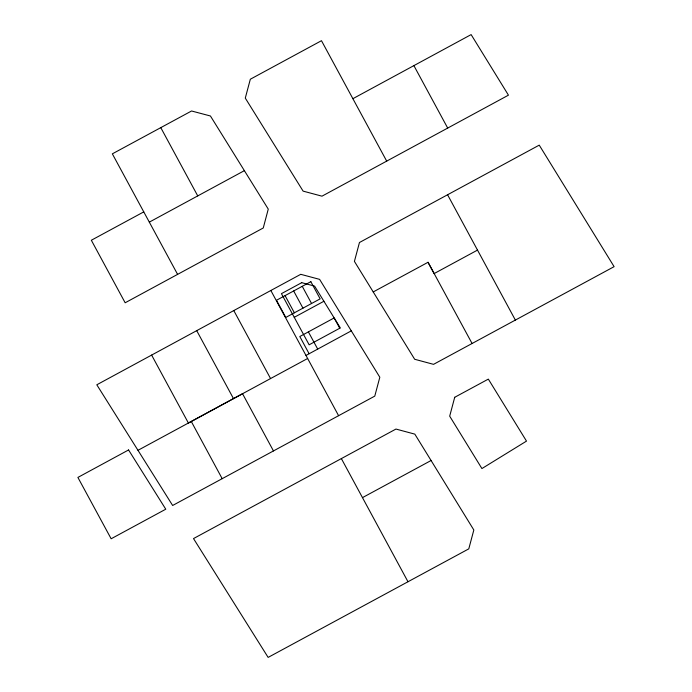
<?xml version="1.0" encoding="UTF-8"?>
<svg xmlns="http://www.w3.org/2000/svg" width="692" height="692" viewBox="0 0 692 692"><rect width="100%" height="100%" fill="white"/><g stroke="black" fill="none" stroke-linecap="round" stroke-linejoin="round"><path stroke-width="1.04" d="M352.894 98.679L471.131 34.6L508.447 95.167L321.988 196.173L303.113 191.13L245.288 98.1L250.331 79.225L321.477 40.698L386.698 161.124M149.316 222.132L244.38 170.647M270.84 290.493L96.802 384.787L172.645 505.48L374.779 396.118L379.822 377.244L319.609 279.36L300.735 274.317L270.84 290.493L338.596 415.693M447.577 194.763L539.241 145.138L614.107 266.662L433.547 364.347L414.672 359.269L354.416 261.386L359.459 242.511L447.577 194.763L515.367 320.076M294.256 317.325L323.908 301.262M477.506 250.097L434.135 273.582L428.037 262.285L373.213 291.946M306.011 355.437L351.294 330.863M307.655 358.482L188.397 423.037L151.626 355.082M137.985 450.31L242.546 393.722L273.461 450.933M143.772 211.882L91.335 240.245L125.157 302.776L263.263 227.979L268.262 209.105L210.429 115.988L191.563 110.988L112.346 153.84L177.593 274.369M362.478 497.626L431.081 460.509L473.83 529.986L468.787 548.86L268.141 657.4L193.509 538.575L395.954 429.057L414.828 434.135L431.081 460.509M428.037 262.285L472.074 343.483M413.885 65.61L447.689 128.063M339.746 328.242L334.158 317.931L299.8 336.528L309.099 353.707M302.257 286.324L311.556 303.503M293.659 290.977L302.966 308.156M308.39 331.883L317.689 349.062M285.069 295.622L294.377 312.81M341.364 458.588L407.986 581.747M160.786 127.639L197.739 195.905M233.792 310.578L270.563 378.567M196.718 330.664L233.489 398.618M191.277 421.471L222.184 478.682M454.722 397.286L449.688 416.16L481.917 468.562L526.5 441.107L488.336 379.112L454.722 397.286M301.721 282.673L281.436 293.659L309.142 344.806L340.317 327.93L314.583 286.107L301.721 282.673M310.846 281.67L276.48 300.276L285.787 317.455L320.145 298.849L310.846 281.67M128.574 449.956L77.893 477.428L111.144 538.774L165.769 509.2L128.574 449.956"/></g></svg>
